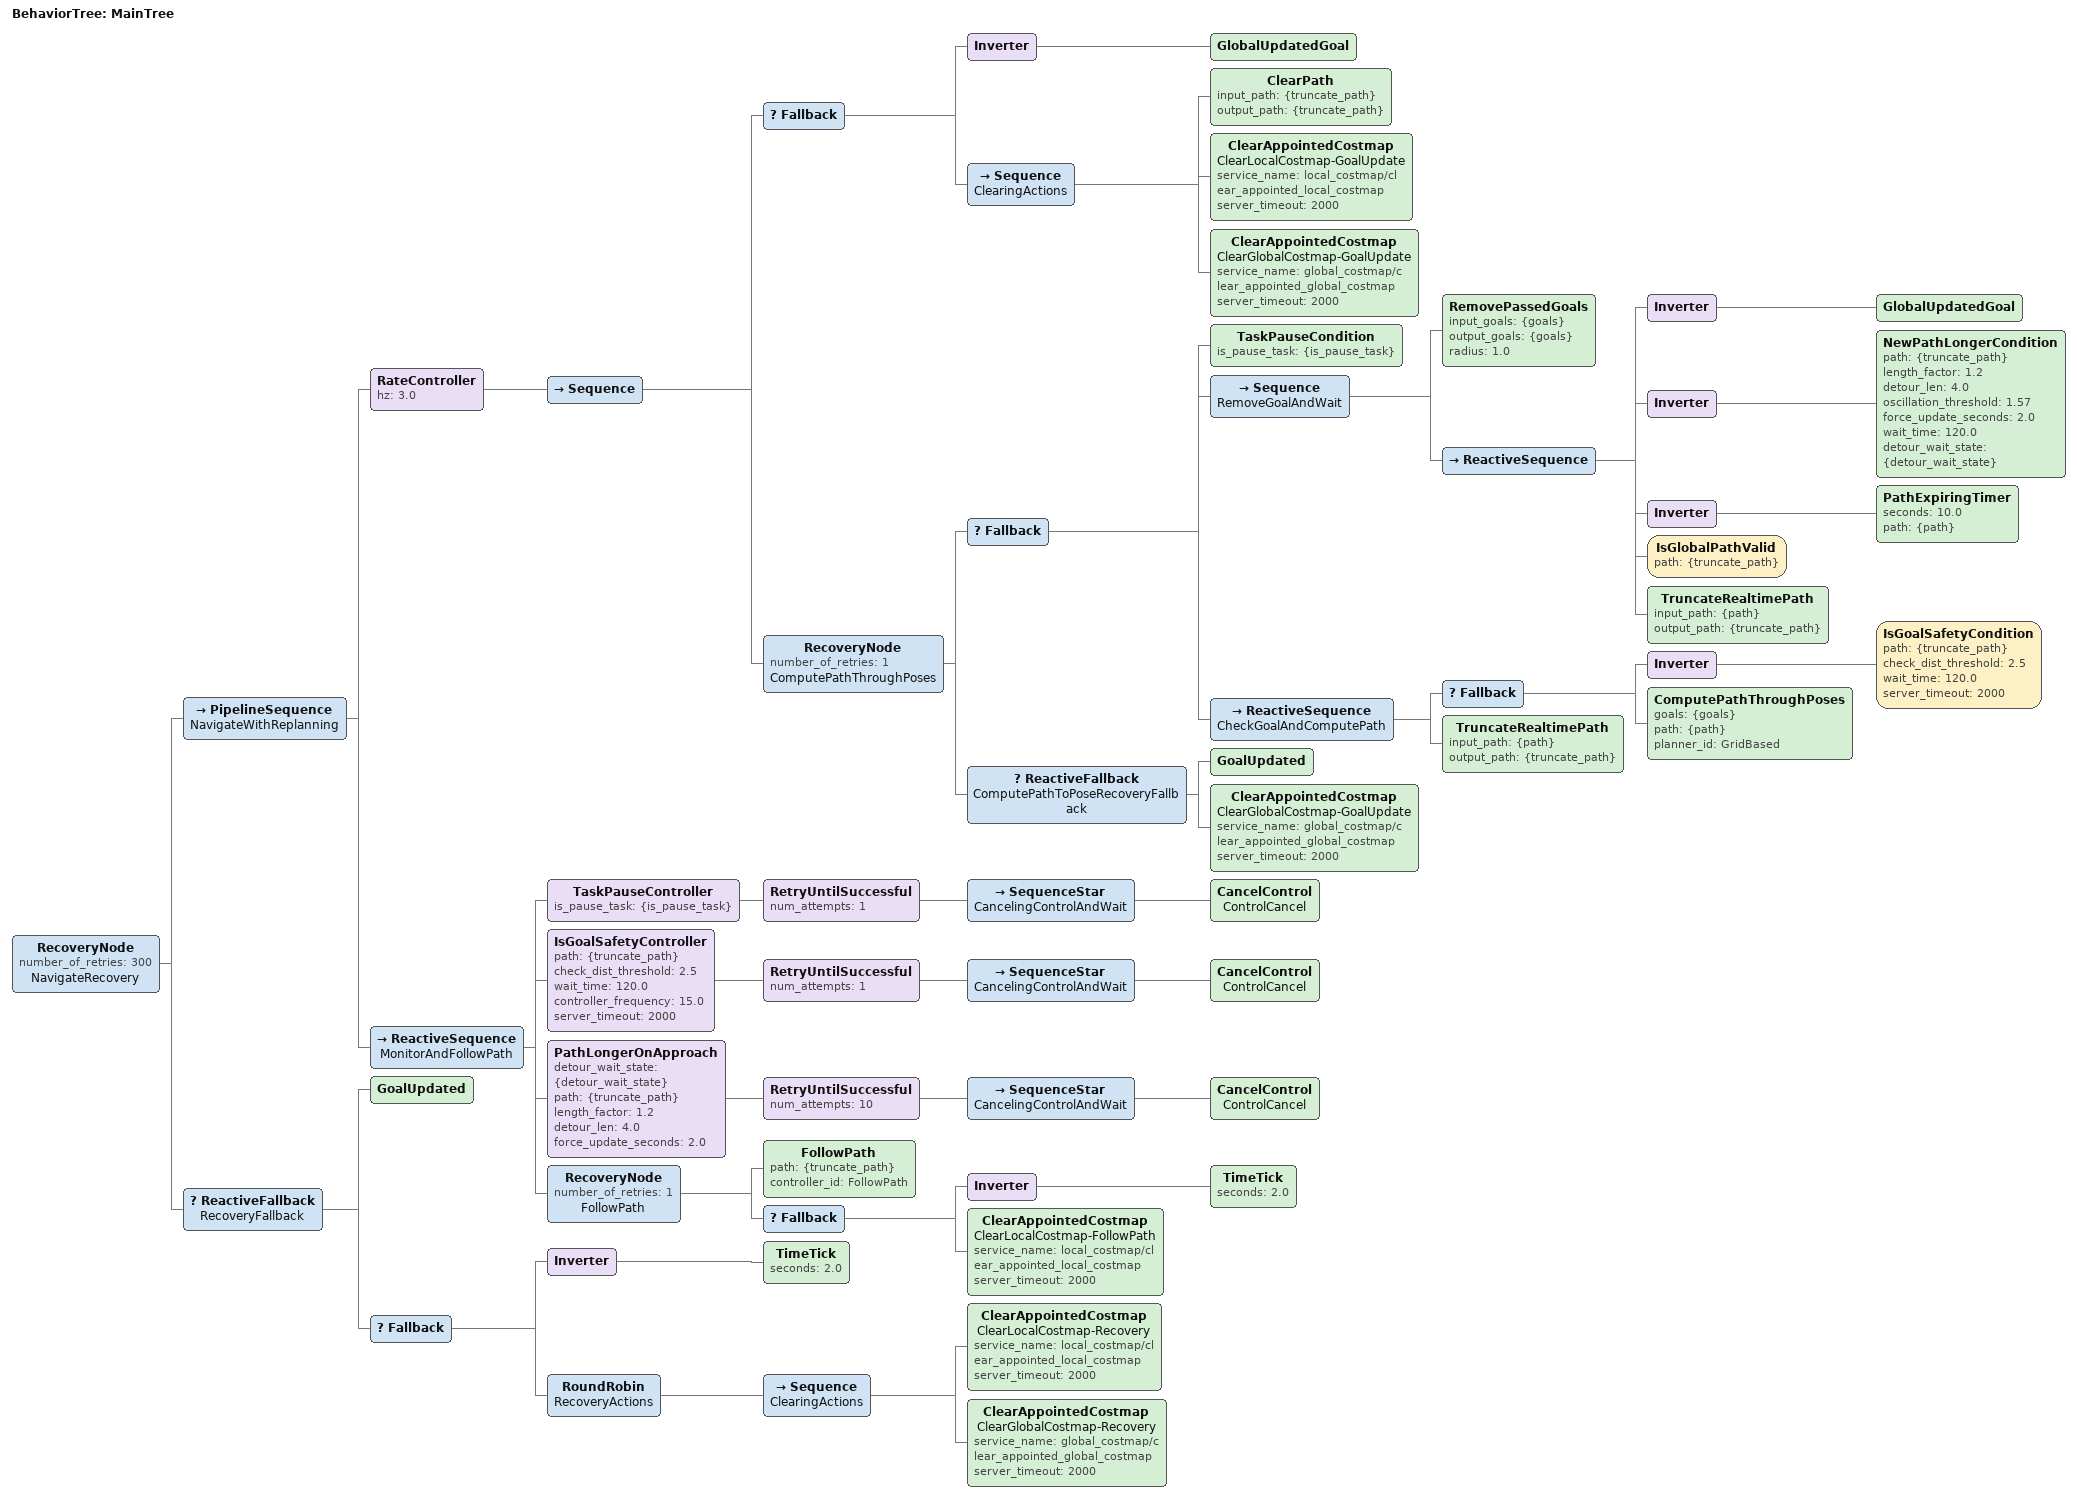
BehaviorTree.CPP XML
<root main_tree_to_execute="MainTree">
  <BehaviorTree ID="MainTree">
    <RecoveryNode number_of_retries="300" name="NavigateRecovery">
      <PipelineSequence name="NavigateWithReplanning">
        <RateController hz="3.0">
          <Sequence>
            <Fallback>
              <Inverter>
                <GlobalUpdatedGoal/>
              </Inverter>
              <Sequence name="ClearingActions">
                <ClearPath input_path="{truncate_path}" output_path="{truncate_path}"/>
                <ClearAppointedCostmap name="ClearLocalCostmap-GoalUpdate" service_name="local_costmap/clear_appointed_local_costmap" server_timeout="2000" />
                <ClearAppointedCostmap name="ClearGlobalCostmap-GoalUpdate" service_name="global_costmap/clear_appointed_global_costmap" server_timeout="2000" />
              </Sequence>
            </Fallback>
            <RecoveryNode number_of_retries="1" name="ComputePathThroughPoses">
              <Fallback>
                <TaskPauseCondition is_pause_task="{is_pause_task}"/>
                <Sequence name="RemoveGoalAndWait">
                  <RemovePassedGoals input_goals="{goals}" output_goals="{goals}" radius="1.0"/>
                  <ReactiveSequence>
                    <Inverter>
                      <GlobalUpdatedGoal/>
                    </Inverter>
                    <Inverter>
                      <NewPathLongerCondition path="{truncate_path}" length_factor="1.2" detour_len="4.0" oscillation_threshold="1.57" force_update_seconds="2.0" wait_time="120.0" detour_wait_state="{detour_wait_state}"/>
                    </Inverter>
                    <Inverter>
                      <PathExpiringTimer seconds="10.0" path="{path}"/>
                    </Inverter>
                    <IsGlobalPathValid path="{truncate_path}"/>
                    <TruncateRealtimePath input_path="{path}" output_path="{truncate_path}"/>
                  </ReactiveSequence>
                </Sequence>
                <ReactiveSequence name="CheckGoalAndComputePath">
                  <Fallback>
                    <Inverter>
                      <IsGoalSafetyCondition path="{truncate_path}" check_dist_threshold="2.5" wait_time="120.0" server_timeout="2000"/>
                    </Inverter>
                    <ComputePathThroughPoses goals="{goals}" path="{path}" planner_id="GridBased"/>
                  </Fallback>
                  <TruncateRealtimePath input_path="{path}" output_path="{truncate_path}"/>
                </ReactiveSequence>
              </Fallback>
              <ReactiveFallback name="ComputePathToPoseRecoveryFallback">
                <GoalUpdated/>
                <ClearAppointedCostmap name="ClearGlobalCostmap-GoalUpdate" service_name="global_costmap/clear_appointed_global_costmap" server_timeout="2000" />
              </ReactiveFallback>
            </RecoveryNode>
          </Sequence>
        </RateController>
        <ReactiveSequence name="MonitorAndFollowPath">
          <TaskPauseController is_pause_task="{is_pause_task}">
            <RetryUntilSuccessful num_attempts="1">
              <SequenceStar name="CancelingControlAndWait">
                <CancelControl name="ControlCancel"/>
                <!-- Todo add temporary parking control -->
              </SequenceStar>
            </RetryUntilSuccessful>
          </TaskPauseController>
          <IsGoalSafetyController path="{truncate_path}" check_dist_threshold="2.5" wait_time="120.0" controller_frequency="15.0" server_timeout="2000" >
            <RetryUntilSuccessful num_attempts="1">
              <SequenceStar name="CancelingControlAndWait">
                <CancelControl name="ControlCancel"/>
                <!-- Todo add temporary parking control -->
              </SequenceStar>
            </RetryUntilSuccessful>
          </IsGoalSafetyController>
          <PathLongerOnApproach detour_wait_state="{detour_wait_state}" path="{truncate_path}" length_factor="1.2" detour_len="4.0" force_update_seconds="2.0">
            <RetryUntilSuccessful num_attempts="10">
              <SequenceStar name="CancelingControlAndWait">
                <CancelControl name="ControlCancel"/>
                <!-- Todo add temporary parking control -->
              </SequenceStar>
            </RetryUntilSuccessful>
          </PathLongerOnApproach>
          <RecoveryNode number_of_retries="1" name="FollowPath">
            <FollowPath path="{truncate_path}" controller_id="FollowPath"/>
            <Fallback>
              <Inverter>
                <TimeTick seconds="2.0"/>
              </Inverter>
              <ClearAppointedCostmap name="ClearLocalCostmap-FollowPath" service_name="local_costmap/clear_appointed_local_costmap" server_timeout="2000" />
            </Fallback>
          </RecoveryNode>
        </ReactiveSequence>
      </PipelineSequence>
      <ReactiveFallback name="RecoveryFallback">
        <GoalUpdated/>
        <Fallback>
          <Inverter>
            <TimeTick seconds="2.0"/>
          </Inverter>
          <RoundRobin name="RecoveryActions">
            <Sequence name="ClearingActions">
              <ClearAppointedCostmap name="ClearLocalCostmap-Recovery" service_name="local_costmap/clear_appointed_local_costmap" server_timeout="2000" />
              <ClearAppointedCostmap name="ClearGlobalCostmap-Recovery" service_name="global_costmap/clear_appointed_global_costmap" server_timeout="2000" />
            </Sequence>
          </RoundRobin>
        </Fallback>
      </ReactiveFallback>
    </RecoveryNode>
  </BehaviorTree>
</root>
